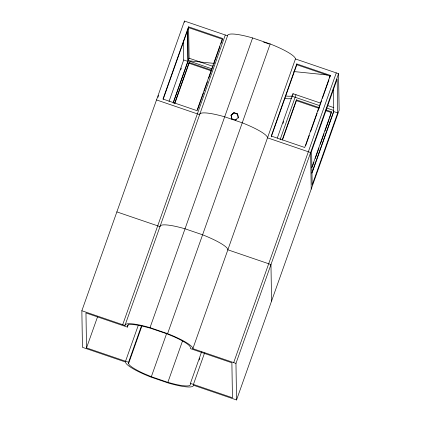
<?xml version="1.0" encoding="UTF-8"?>
<svg xmlns="http://www.w3.org/2000/svg" width="421" height="421" viewBox="0 0 421 421"><rect width="100%" height="100%" fill="white"/><g stroke="black" fill="none" stroke-linecap="round" stroke-linejoin="round"><path stroke-width="0.63" d="M81.858 310.751L184.451 21.05L227.561 35.774A35.938 6.241 19.5 0 1 252.611 37.948L270.182 43.947A35.938 6.241 19.5 0 1 295.437 58.956L338.547 73.68L339.142 110.249L236.549 399.95L193.439 385.226A35.938 6.241 19.5 0 1 168.389 383.052L150.818 377.053A35.938 6.241 19.5 0 1 125.563 362.044L82.453 347.32L81.858 310.751L124.969 325.475A35.938 6.241 19.5 0 1 150.023 327.649L167.59 333.648A35.938 6.241 19.5 0 1 192.85 348.656L235.96 363.381L236.549 399.95M157.954 97.277L158.612 95.42M188.55 26.823L162.974 99.046L196.939 110.644L222.514 38.422L188.55 26.823L188.561 27.623L163.206 99.224M169.021 101.44L183.703 59.977L183.398 41.09M180.677 69.944L181.33 68.091M173.11 102.835L187.792 61.377L187.287 30.112M201.575 351.888L190.413 383.394L190.434 384.715L189.734 385.536A33.117 5.752 19.5 0 1 175.225 384.278L167.853 382.357L151.339 376.716L143.95 373.595A33.117 5.752 19.5 0 1 129.315 364.902L128.584 363.591L128.563 362.27L86.526 347.914L97.467 317.024M173.178 103.224L189.113 58.214L188.624 27.781M174.626 103.256L189.071 62.471L211.289 70.06M174.857 103.44L189.082 63.271L189.071 62.471M197.386 110.207L203.506 92.925M204.164 91.073L207.442 81.816M208.753 78.111L213.342 65.15M213.784 63.913L219.904 46.631M220.993 43.542L222.525 39.221L188.561 27.623M122.695 324.702L225.288 34.996M124.969 325.475L227.561 35.774M86.526 347.914L85.963 312.95L127.363 327.091L128.237 324.617M125.547 361.244L138.241 325.407M128.563 362.27L141.472 325.822M128.584 363.591L141.93 325.901M150.023 327.649L252.611 37.948M151.339 376.716L166.653 333.469M167.59 333.648L270.182 43.947M167.853 382.357L182.514 340.963M192.85 348.656L295.437 58.956M296.784 63.934L271.245 136.051L304.72 147.482L330.259 75.364L296.784 63.934L296.8 64.734L271.261 136.851M277.281 138.088L293.005 93.694L320.791 103.187M199.186 360.002L199.843 358.15M282.97 123.4L283.628 121.553M193.428 384.426L204.585 352.914M280.076 139.735L296.016 94.725M282.133 140.125L296.395 99.845L319.186 107.629M282.586 139.683L296.405 100.645L296.395 99.845M305.609 145.819L309.319 135.341M310.63 131.641L317.176 113.149M317.829 111.302L321.544 100.824M322.412 98.356L328.964 79.864M329.617 78.017L330.259 75.364M233.687 362.607L336.274 72.901M235.96 363.381L338.547 73.68M311.756 167.605L331.506 111.839L325.959 109.944M312.429 166.548L313.966 162.206M315.282 158.491L319.013 147.955M320.328 144.24L324.059 133.704M324.933 131.226L329.101 119.453M329.543 118.217L331.506 111.839M311.787 173.136L333.606 111.512L333.237 88.72M312.34 172.147L333.706 111.812M337.695 112.912L312.166 185.014L311.619 151.144L337.153 79.043L337.695 112.912L333.606 111.512M238.297 117.522L235.423 119.964L231.839 118.738L231.129 115.075L231.134 115.486L234.002 112.639L234.008 113.049L231.134 115.486L231.845 119.148L231.129 115.075L234.002 112.639L237.581 113.865L238.302 117.933L237.581 113.865M236.386 119.559L235.428 120.369L235.423 119.964M187.708 29.017L188.219 60.745L214.294 63.413M293.816 71.549L327.059 74.949M263.572 42.095L269.151 44M296.8 64.734L330.274 76.164M189.113 58.214L212.652 66.255M327.606 105.513L333.8 107.629M188.219 60.745L211.758 68.786M319.897 105.718L292.106 96.225L292.121 97.104M326.707 108.044L333.521 110.37M183.703 59.977L187.792 61.377M189.082 63.271L211.3 70.86M296.405 100.645L319.197 108.429M325.359 110.534L331.516 112.639M234.008 113.049L237.591 114.27M156.517 99.924L199.628 114.649A35.938 6.241 19.5 0 1 224.682 116.822L242.249 122.821A35.938 6.241 19.5 0 1 267.509 137.83L310.619 152.555L311.208 189.124M116.864 211.9L159.975 226.624A35.938 6.241 19.5 0 1 185.03 228.798L202.596 234.797A35.938 6.241 19.5 0 1 227.856 249.806L270.966 264.53L271.556 301.099M190.413 383.394L232.45 397.75L231.887 362.786L190.487 348.646L190.466 347.441L189.634 345.957A33.712 5.852 19.5 0 0 174.741 337.105L167.184 333.916L150.444 328.201L142.903 326.233A33.712 5.852 19.5 0 0 128.131 324.949L127.342 325.88L127.363 327.091M293.005 93.694L293.016 94.572M184.451 21.05L184.472 22.355M291.427 98.367A33.117 5.752 19.5 0 1 284.764 98.53M292.327 95.835A33.117 5.752 19.5 0 1 285.664 95.999"/></g></svg>
